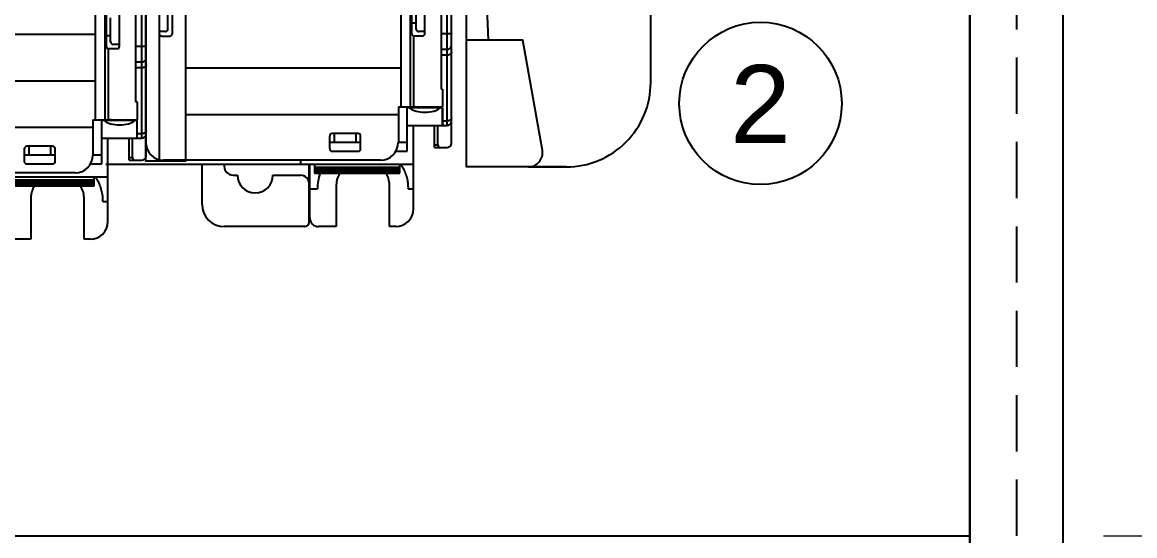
# Model space of a CAD drawing. Header units: inches. Extents: x -38 to 199, y -310 to 64.
# Drawn here: x 120.521 to 125.463, y 52.115 to 54.397 of the extents above; entities that cross this region are included whole.
import ezdxf
from ezdxf.enums import TextEntityAlignment as Align

# ---------------------------------------------------------------- set-up
doc = ezdxf.new("R2010")
doc.units = ezdxf.units.IN
doc.header["$MEASUREMENT"] = 0
doc.linetypes.add('HIDDEN', pattern=[0.375, 0.25, -0.125])
doc.layers.add('DIMENSION (ANSI)', color=7, linetype='Continuous', lineweight=9)
for name, color, linetype in [('FREE-TEXT', 2, 'Continuous'), ('off-wire', 6, 'Continuous'), ('PLC', 7, 'Continuous')]:
    doc.layers.add(name, color=color, linetype=linetype)
doc.styles.add('HELVLS', font='arial.ttf')
doc.styles.add('Note Text (ANSI)', font='arial.ttf')
doc.dimstyles.new('DIM_0', dxfattribs={"dimscale": 4.75, "dimtxt": 0.065, "dimasz": 0.075, "dimexe": 0.075, "dimexo": 0.125, "dimgap": 0.0625, "dimtad": 0, "dimtih": 1, "dimtoh": 1, "dimrnd": 1e-08, "dimzin": 0, "dimdsep": 46, "dimlunit": 5, "dimtxsty": 'Note Text (ANSI)', "dimblk": 'Filled-1', "dimcen": 0.09, "dimdle": 0.45, "dimclrd": 256, "dimclre": 256, "dimclrt": 256, "dimadec": 0, "dimazin": 1, "dimtm": 1e-09, "dimtfac": 1.263158, "dimtofl": 0, "dimtmove": 0, "dimatfit": 3, "dimfxl": 1, "dimfrac": 2, "dimtolj": 1, "dimtzin": 4, "dimlwd": -1, "dimlwe": -1, "dimarcsym": 0})

# ---------------------------------------------------------------- blocks, each defined once
blk = doc.blocks.new('Filled-1')
at = {"color": 0}
for p, q in [((0, 0), (-1, 0.25)), ((-1, 0.25), (-1, -0.25)), ((-1, 0), (0, 0)), ((-1, -0.25), (0, 0))]:
    blk.add_line(p, q, dxfattribs=at)
blk.add_solid([(-1, -0.25), (0, 0), (-1, 0.25)], dxfattribs=at)
blk = doc.blocks.new('*D125')
at = {"layer": 'DEFPOINTS', "color": 0, "transparency": 16777216}
for p in [(124.4804, 60.5296), (124.7304, 52.1146), (127.1028, 52.1146)]:
    blk.add_point(p, dxfattribs=at)
at = {"layer": 'DIMENSION (ANSI)', "transparency": 16777216}
for p, q in [((125.0741, 60.5296), (127.459, 60.5296)), ((127.1028, 60.1733), (127.1028, 56.7766)), ((127.1028, 52.4708), (127.1028, 55.8676)), ((125.3241, 52.1146), (127.459, 52.1146))]:
    blk.add_line(p, q, dxfattribs=at)
at = {"layer": 'DIMENSION (ANSI)', "transparency": 16777216, "xscale": 0.35625, "yscale": 0.35625, "zscale": 0.35625}
for p, rotation in [((127.1028, 60.5296), 90), ((127.1028, 52.1146), 270)]:
    blk.add_blockref('Filled-1', p, dxfattribs=dict(at, rotation=rotation))
at = {"layer": 'DIMENSION (ANSI)', "transparency": 16777216, "insert": (127.1028, 56.3221), "char_height": 0.30875, "attachment_point": 5, "style": 'Note Text (ANSI)'}
blk.add_mtext('\\A1;9"', dxfattribs=at)
blk = doc.blocks.new('*D126')
at = {"layer": 'DEFPOINTS', "color": 0, "transparency": 16777216}
for p in [(124.7304, 52.1146), (124.7304, 50.1146), (127.1028, 50.1146)]:
    blk.add_point(p, dxfattribs=at)
at = {"layer": 'DIMENSION (ANSI)', "transparency": 16777216}
for p, q in [((125.3241, 52.1146), (127.459, 52.1146)), ((127.1028, 51.7583), (127.1028, 51.5691)), ((127.1028, 50.4708), (127.1028, 50.6601)), ((125.3241, 50.1146), (127.459, 50.1146))]:
    blk.add_line(p, q, dxfattribs=at)
at = {"layer": 'DIMENSION (ANSI)', "transparency": 16777216, "xscale": 0.35625, "yscale": 0.35625, "zscale": 0.35625}
for p, rotation in [((127.1028, 52.1146), 90), ((127.1028, 50.1146), 270)]:
    blk.add_blockref('Filled-1', p, dxfattribs=dict(at, rotation=rotation))
at = {"layer": 'DIMENSION (ANSI)', "transparency": 16777216, "insert": (127.104, 51.1146), "char_height": 0.30875, "attachment_point": 5, "style": 'Note Text (ANSI)'}
blk.add_mtext('\\A1;2.25"', dxfattribs=at)
blk = doc.blocks.new('8')
at = {"layer": 'PLC', "color": 1, "linetype": 'Continuous'}
for p, q in [((5.9607, -175.379), (5.9607, -170.9235)), ((4.6615, -171.7339), (4.6615, -175.4519)), ((5.7363, -175.2182), (5.7363, -171.7339)), ((5.7775, -171.7339), (5.7775, -175.2182)), ((5.941, -175.3008), (5.941, -171.7339)), ((5.9142, -171.9268), (5.9142, -175.1394)), ((4.7205, -174.8914), (4.7205, -174.7457)), ((5.7835, -174.7457), (5.7835, -174.8914)), ((5.8426, -174.8914), (5.8426, -174.7457)), ((4.7008, -174.8717), (4.7008, -174.7654)), ((5.8032, -174.8717), (5.8032, -174.7654)), ((5.7835, -174.8441), (5.8032, -174.8441)), ((4.689, -174.8835), (4.6615, -174.8835)), ((4.6733, -174.9032), (4.7087, -174.9032)), ((5.7931, -175.2182), (5.7931, -174.903)), ((5.8308, -174.9032), (5.7953, -174.9032)), ((5.8426, -174.8835), (5.815, -174.8835)), ((5.941, -174.8933), (5.9142, -174.8933)), ((5.941, -174.9623), (5.9142, -174.9623)), ((5.941, -174.9879), (5.9142, -174.9879)), ((5.9213, -175.1394), (5.9142, -175.1394)), ((5.9213, -175.1394), (5.9213, -175.2182)), ((5.7245, -175.2182), (5.9213, -175.2182)), ((5.7245, -175.2182), (5.7245, -175.3756)), ((5.9213, -175.2221), (5.7638, -175.2221)), ((5.7638, -175.415), (5.7638, -175.2221)), ((5.9016, -175.2182), (5.9016, -175.2221)), ((5.9201, -175.2221), (5.9201, -175.3008)), ((5.9213, -175.3008), (5.9213, -175.2221)), ((5.941, -175.2809), (5.9213, -175.2809)), ((5.4193, -175.3481), (5.4193, -175.4032)), ((5.5453, -175.3363), (5.4312, -175.3363)), ((5.439, -175.3363), (5.439, -175.3756)), ((5.5375, -175.3756), (5.5375, -175.3363)), ((5.5571, -175.4032), (5.5571, -175.3481)), ((5.7638, -175.3008), (5.941, -175.3008)), ((5.7914, -175.6709), (5.7914, -175.3008)), ((5.8855, -175.3987), (5.8855, -175.3008)), ((5.9005, -175.3869), (5.9005, -175.3008)), ((5.5571, -175.3756), (5.4193, -175.3756)), ((5.7638, -175.3756), (5.7245, -175.3756)), ((5.8855, -175.3869), (5.9005, -175.3869)), ((5.4312, -175.415), (5.5453, -175.415)), ((5.7129, -175.415), (5.7638, -175.415)), ((5.8855, -175.3987), (5.941, -175.3987)), ((5.7914, -175.4741), (4.4253, -175.4741)), ((5.6457, -175.4544), (4.6812, -175.4544)), ((4.8524, -175.6512), (4.8524, -175.4741)), ((4.9508, -175.4741), (4.9508, -175.4819)), ((5.2914, -175.4741), (5.2914, -175.4544)), ((5.3288, -175.73), (5.3288, -175.4741)), ((5.3308, -175.7103), (5.3308, -175.4741)), ((5.3524, -175.4743), (5.3524, -175.5128)), ((5.7304, -175.4876), (5.3524, -175.4876)), ((5.7304, -175.4944), (5.3524, -175.4944)), ((5.7304, -175.5128), (5.7304, -175.4743)), ((4.9902, -175.5213), (5.0099, -175.5213)), ((5.1674, -175.5213), (5.2894, -175.5213)), ((5.7304, -175.5002), (5.3524, -175.5002)), ((5.7304, -175.5049), (5.3524, -175.5049)), ((5.7304, -175.5086), (5.3524, -175.5086)), ((5.7304, -175.5112), (5.3524, -175.5112)), ((5.7304, -175.5128), (5.3524, -175.5128)), ((5.7304, -175.5133), (5.3524, -175.5133)), ((5.3308, -175.5823), (5.3651, -175.5823)), ((5.4489, -175.5646), (5.4489, -175.7497)), ((5.6851, -175.7497), (5.6851, -175.5646)), ((5.7688, -175.5823), (5.7914, -175.5823)), ((5.3091, -175.7497), (4.9508, -175.7497)), ((5.4489, -175.7497), (5.3701, -175.7497)), ((5.7127, -175.7497), (5.6851, -175.7497))]:
    blk.add_line(p, q, dxfattribs=at)
at = {"layer": 'PLC', "color": 1}
for p, q in [((4.7792, -175.0449), (5.7363, -175.0449)), ((4.7792, -175.2516), (5.7245, -175.2516))]:
    blk.add_line(p, q, dxfattribs=at)
blk.add_lwpolyline([(4.6024, -171.7339), (4.7792, -171.7339), (4.7792, -175.4583), (4.6024, -175.4583)], close=True, dxfattribs=at)
at = {"layer": 'PLC', "color": 1, "linetype": 'Continuous'}
for centre, radius, start, end in [((4.6733, -174.8914), 0.0118, 180.0095, 270), ((4.689, -174.8717), 0.0118, 270, 360), ((4.7087, -174.8914), 0.0118, 270, 360), ((5.7953, -174.8914), 0.0118, 180, 270), ((5.815, -174.8717), 0.0118, 180, 270), ((5.8308, -174.8914), 0.0118, 270, 0.0044), ((5.941, -174.9426), 0.0197, 270, 359.9978), ((5.8003, -175.23), 0.0118, 40.5479, 90), ((5.8849, -175.23), 0.0118, 112.5, 139.4521), ((5.941, -175.2812), 0.0197, 270, 359.9991), ((5.4312, -175.3481), 0.0118, 90, 180), ((5.5453, -175.3481), 0.0118, 0, 90), ((4.6812, -175.3756), 0.0787, 180, 270), ((5.6457, -175.3756), 0.0787, 270, 0), ((5.941, -175.379), 0.0197, 270, 0), ((5.4312, -175.4032), 0.0118, 180, 270), ((5.5453, -175.4032), 0.0118, 270, 0), ((4.9902, -175.4819), 0.0394, 180, 270), ((5.596, -175.5726), 0.1713, 33.8916, 35.1241), ((5.5944, -175.5737), 0.1733, 32.0748, 33.8895), ((5.5923, -175.575), 0.1757, 30.1195, 32.0722), ((5.0886, -175.5213), 0.0787, 180, 0), ((5.2894, -175.5607), 0.0394, 0, 90), ((5.5414, -175.5646), 0.0925, 145.6538, 180), ((5.5926, -175.5646), 0.0925, 0, 34.3463), ((4.9508, -175.6512), 0.0984, 180, 270), ((5.7127, -175.6709), 0.0787, 270, 0), ((5.3091, -175.73), 0.0197, 270, 0), ((5.3701, -175.7103), 0.0394, 180, 270)]:
    blk.add_arc(centre, radius, start, end, dxfattribs=at)
for centre, major_axis, ratio, start_param, end_param in [((5.8426, -175.2024), (0.0787, 0), 0.5, 3.665191, 5.759587), ((5.9123, -175.3869), (0.0118, 0), 0.999848, 3.141593, 4.712389)]:
    blk.add_ellipse(centre, major_axis=major_axis, ratio=ratio, start_param=start_param, end_param=end_param, dxfattribs=at)
for points, knots in [([(5.9607, -174.8908), (5.9607, -174.8909), (5.9607, -174.891), (5.9606, -174.8911), (5.9605, -174.8912), (5.9602, -174.8914), (5.9598, -174.8916), (5.9591, -174.8918), (5.9583, -174.892), (5.9573, -174.8922), (5.9562, -174.8924), (5.9544, -174.8926), (5.9518, -174.8929), (5.9472, -174.8932), (5.9435, -174.8933), (5.941, -174.8933)], [0, 0, 0, 0, 0.006031, 0.012929, 0.021264, 0.031354, 0.057354, 0.091546, 0.134002, 0.184415, 0.242349, 0.307332, 0.456204, 0.625694, 1, 1, 1, 1]), ([(5.9607, -174.9747), (5.9607, -174.9755), (5.9604, -174.9773), (5.9593, -174.9799), (5.9574, -174.9822), (5.9549, -174.9842), (5.9519, -174.9858), (5.9485, -174.987), (5.9448, -174.9878), (5.9423, -174.9879), (5.941, -174.9879)], [0, 0, 0, 0, 0.100092, 0.204902, 0.317205, 0.438585, 0.56921, 0.707955, 0.852748, 1, 1, 1, 1]), ([(5.9549, -175.2766), (5.953, -175.2781), (5.9496, -175.2797), (5.9448, -175.2807), (5.9423, -175.2809), (5.941, -175.2809)], [0, 0, 0, 0, 0.483117, 0.739904, 1, 1, 1, 1]), ([(5.9607, -175.2662), (5.9607, -175.2672), (5.9604, -175.2692), (5.9593, -175.272), (5.9574, -175.2745), (5.9558, -175.276), (5.9549, -175.2766)], [0, 0, 0, 0, 0.234677, 0.477026, 0.731179, 1, 1, 1, 1]), ([(5.7688, -175.5823), (5.7691, -175.5741), (5.7685, -175.5617), (5.7661, -175.5454), (5.7634, -175.5333), (5.7599, -175.5213), (5.7541, -175.5056), (5.7485, -175.4942), (5.7443, -175.4868)], [0, 0, 0, 0, 0.246902, 0.370862, 0.495205, 0.620107, 0.745786, 1, 1, 1, 1]), ([(5.3773, -175.5126), (5.373, -175.5238), (5.3666, -175.5467), (5.3648, -175.5705), (5.3651, -175.5823)], [0, 0, 0, 0, 0.502407, 1, 1, 1, 1])]:
    blk.add_open_spline(points, degree=3, knots=knots, dxfattribs=at)
blk = doc.blocks.new('9')
at = {"color": 7}
blk.add_lwpolyline([(9.9962, -188.9347), (9.5536, -188.9347), (9.5536, -184.3097)], dxfattribs=at)
for points in [[(9.8344, -188.9347), (9.9962, -188.9347, 0.414214), (10.3712, -188.5597), (10.3712, -184.6847, 0.414214), (9.9962, -184.3097), (9.8344, -184.3097)], [(9.8283, -188.9347, 0.466308), (9.8899, -188.8614), (9.8036, -188.3722), (9.5536, -188.3722)]]:
    blk.add_lwpolyline(points, format="xyb", dxfattribs=at)
blk.add_arc((42.6552, -186.9035), 33.0391, 176.47522, 182.54792, dxfattribs=at)
blk = doc.blocks.new('98WHITE')
at = {"color": 0, "linetype": 'Continuous'}
for p, q in [((91.7037, -174.5635), (91.7037, -170.108)), ((91.4793, -174.4027), (91.4793, -170.9184)), ((91.5205, -170.9184), (91.5205, -174.4027)), ((91.6841, -174.4853), (91.6841, -170.9184)), ((91.6573, -171.1113), (91.6573, -174.3239)), ((91.5266, -173.9302), (91.5266, -174.0759)), ((91.5463, -174.0562), (91.5463, -173.9499)), ((91.5856, -174.0759), (91.5856, -173.9302)), ((91.5266, -174.0286), (91.5463, -174.0286)), ((91.5362, -174.4027), (91.5362, -174.0875)), ((91.5738, -174.0877), (91.5384, -174.0877)), ((91.5856, -174.068), (91.5581, -174.068)), ((91.6841, -174.0778), (91.6573, -174.0778)), ((91.6841, -174.1468), (91.6573, -174.1468)), ((91.6841, -174.1724), (91.6573, -174.1724)), ((91.6644, -174.3239), (91.6573, -174.3239)), ((91.6644, -174.3239), (91.6644, -174.4027)), ((91.4675, -174.4027), (91.6644, -174.4027)), ((91.4675, -174.4027), (91.4675, -174.5601)), ((91.6644, -174.4066), (91.5069, -174.4066)), ((91.5069, -174.5995), (91.5069, -174.4066)), ((91.6447, -174.4027), (91.6447, -174.4066)), ((91.6632, -174.4066), (91.6632, -174.4853)), ((91.6644, -174.4853), (91.6644, -174.4066)), ((91.5069, -174.4853), (91.6841, -174.4853)), ((91.5345, -174.8554), (91.5345, -174.4853)), ((91.6285, -174.5832), (91.6285, -174.4853)), ((91.6436, -174.5714), (91.6436, -174.4853)), ((91.6841, -174.4654), (91.6644, -174.4654)), ((91.1624, -174.5326), (91.1624, -174.5877)), ((91.2884, -174.5208), (91.1742, -174.5208)), ((91.1821, -174.5208), (91.1821, -174.5601)), ((91.2805, -174.5601), (91.2805, -174.5208)), ((91.3002, -174.5877), (91.3002, -174.5326)), ((91.3002, -174.5601), (91.1624, -174.5601)), ((91.1742, -174.5995), (91.2884, -174.5995)), ((91.456, -174.5995), (91.5069, -174.5995)), ((91.5069, -174.5601), (91.4675, -174.5601)), ((91.6285, -174.5714), (91.6436, -174.5714)), ((91.6285, -174.5832), (91.6841, -174.5832)), ((91.3888, -174.6389), (90.4242, -174.6389)), ((91.5345, -174.6586), (90.1683, -174.6586)), ((91.4734, -174.6722), (91.0955, -174.6722)), ((91.4734, -174.6789), (91.0955, -174.6789)), ((91.4734, -174.6847), (91.0955, -174.6847)), ((91.4734, -174.6894), (91.0955, -174.6894)), ((91.4734, -174.6931), (91.0955, -174.6931)), ((91.4734, -174.6957), (91.0955, -174.6957)), ((91.4734, -174.6973), (91.0955, -174.6973)), ((91.4734, -174.6978), (91.0955, -174.6978)), ((91.4734, -174.6973), (91.4734, -174.6588)), ((91.1919, -174.7491), (91.1919, -174.9342)), ((91.4282, -174.9342), (91.4282, -174.7491)), ((91.5119, -174.7668), (91.5345, -174.7668)), ((91.1919, -174.9342), (91.1132, -174.9342)), ((91.4557, -174.9342), (91.4282, -174.9342))]:
    blk.add_line(p, q, dxfattribs=at)
at = {"color": 0}
for p, q in [((90.5223, -174.0227), (91.4793, -174.0227)), ((90.5223, -174.2294), (91.4793, -174.2294)), ((90.5223, -174.4361), (91.4675, -174.4361))]:
    blk.add_line(p, q, dxfattribs=at)
at = {"color": 0, "linetype": 'Continuous'}
for centre, radius, start, end in [((91.5581, -174.0562), 0.0118, 180, 270), ((91.5384, -174.0759), 0.0118, 180, 270), ((91.5738, -174.0759), 0.0118, 270, 0.0044), ((91.6841, -174.1271), 0.0197, 270, 359.9978), ((91.5433, -174.4145), 0.0118, 40.5479, 90), ((91.628, -174.4145), 0.0118, 112.5, 139.4521), ((91.6841, -174.4657), 0.0197, 270, 359.9991), ((91.1742, -174.5326), 0.0118, 90, 180), ((91.2884, -174.5326), 0.0118, 0, 90), ((91.1742, -174.5877), 0.0118, 180, 270), ((91.2884, -174.5877), 0.0118, 270, 0), ((91.3888, -174.5601), 0.0787, 270, 0), ((91.6841, -174.5635), 0.0197, 270, 0), ((91.2845, -174.7491), 0.0925, 145.6538, 180), ((91.3356, -174.7491), 0.0925, 0, 34.3463), ((91.3391, -174.7571), 0.1713, 33.8916, 35.1241), ((91.3374, -174.7582), 0.1733, 32.0748, 33.8895), ((91.3354, -174.7595), 0.1757, 30.1195, 32.0722), ((91.4557, -174.8554), 0.0787, 270, 0)]:
    blk.add_arc(centre, radius, start, end, dxfattribs=at)
for centre, major_axis, ratio, start_param, end_param in [((91.5856, -174.3869), (0.0787, 0), 0.5, 3.665191, 5.759587), ((91.6554, -174.5714), (0.0118, 0), 0.999848, 3.141593, 4.712389)]:
    blk.add_ellipse(centre, major_axis=major_axis, ratio=ratio, start_param=start_param, end_param=end_param, dxfattribs=at)
for points, knots in [([(91.7037, -174.0753), (91.7037, -174.0754), (91.7037, -174.0755), (91.7036, -174.0756), (91.7035, -174.0757), (91.7033, -174.0759), (91.7028, -174.0761), (91.7022, -174.0763), (91.7014, -174.0765), (91.7004, -174.0767), (91.6992, -174.0769), (91.6974, -174.0771), (91.6949, -174.0774), (91.6902, -174.0777), (91.6866, -174.0778), (91.6841, -174.0778)], [0, 0, 0, 0, 0.006031, 0.012929, 0.021264, 0.031354, 0.057354, 0.091546, 0.134002, 0.184415, 0.242349, 0.307332, 0.456204, 0.625694, 1, 1, 1, 1]), ([(91.7037, -174.1592), (91.7037, -174.16), (91.7035, -174.1618), (91.7023, -174.1644), (91.7004, -174.1667), (91.698, -174.1687), (91.695, -174.1703), (91.6916, -174.1715), (91.6879, -174.1723), (91.6853, -174.1724), (91.6841, -174.1724)], [0, 0, 0, 0, 0.100092, 0.204902, 0.317205, 0.438585, 0.56921, 0.707955, 0.852748, 1, 1, 1, 1]), ([(91.7037, -174.4507), (91.7037, -174.4517), (91.7035, -174.4537), (91.7023, -174.4565), (91.7005, -174.459), (91.6989, -174.4605), (91.698, -174.4611)], [0, 0, 0, 0, 0.234677, 0.477026, 0.731179, 1, 1, 1, 1]), ([(91.698, -174.4611), (91.6961, -174.4626), (91.6927, -174.4642), (91.6879, -174.4652), (91.6853, -174.4654), (91.6841, -174.4654)], [0, 0, 0, 0, 0.483117, 0.739904, 1, 1, 1, 1]), ([(91.5119, -174.7668), (91.5121, -174.7586), (91.5116, -174.7462), (91.5092, -174.7299), (91.5065, -174.7178), (91.503, -174.7058), (91.4972, -174.6901), (91.4916, -174.6787), (91.4874, -174.6713)], [0, 0, 0, 0, 0.246902, 0.370862, 0.495205, 0.620107, 0.745786, 1, 1, 1, 1])]:
    blk.add_open_spline(points, degree=3, knots=knots, dxfattribs=at)

msp = doc.modelspace()

# ---------------------------------------------------------------- linework, layer by layer
for p, q in [((124.73036, 59.86457), (124.73036, 25.85238)), ((125.14536, 26.09055), (125.14536, 59.86457))]:
    msp.add_line(p, q)
at = {"linetype": 'HIDDEN'}
msp.add_line((124.93786, 59.86457), (124.93786, 25.97146), dxfattribs=at)
for points in [[(89.73036, 52.11457), (124.73036, 52.11457), (124.73036, 59.86457)], [(124.73036, 26.27071), (124.73036, 59.86457)], [(89.73036, 52.11457), (124.73036, 52.11457), (124.73036, 50.11457), (89.73036, 50.11457), (89.73036, 52.11457)]]:
    msp.add_lwpolyline(points)
at = {"layer": 'FREE-TEXT', "color": 0}
msp.add_circle((123.80077, 54.03582), 0.36078, dxfattribs=at)

# ---------------------------------------------------------------- block references
at = {"layer": 'off-wire', "color": 0}
for name, p in [('8', (116.46754, 229.23826)), ('98WHITE', (29.36768, 228.36633)), ('9', (112.94181, 242.68852))]:
    msp.add_blockref(name, p, dxfattribs=at)

# ---------------------------------------------------------------- texts
at = {"layer": 'FREE-TEXT', "color": 0, "style": 'HELVLS'}
msp.add_text('2', height=0.34658, dxfattribs=at).set_placement((123.80077, 54.03582), align=Align.MIDDLE)

# ---------------------------------------------------------------- dimensions: what is measured, and where the dimension line sits
at = {"layer": 'DIMENSION (ANSI)'}
dim = msp.add_linear_dim(base=(127.1028, 52.11457), p1=(124.48036, 60.52957), p2=(124.73036, 52.11457), angle=90, text='9"', dimstyle='DIM_0', override={"dimpost": '"', "dimtmove": 1}, dxfattribs=at)
dim.commit()
dim.dimension.update_dxf_attribs({"geometry": '*D125', "text_midpoint": (127.1028, 56.32207)})
dim = msp.add_linear_dim(base=(127.1028, 50.11457), p1=(124.73036, 52.11457), p2=(124.73036, 50.11457), angle=270, text='2.25"', dimstyle='DIM_0', override={"dimpost": '"', "dimtmove": 1}, dxfattribs=at)
dim.commit()
dim.dimension.update_dxf_attribs({"geometry": '*D126', "text_midpoint": (127.10402, 51.11457), "dimtype": 161})

doc.saveas('drawing.dxf')
